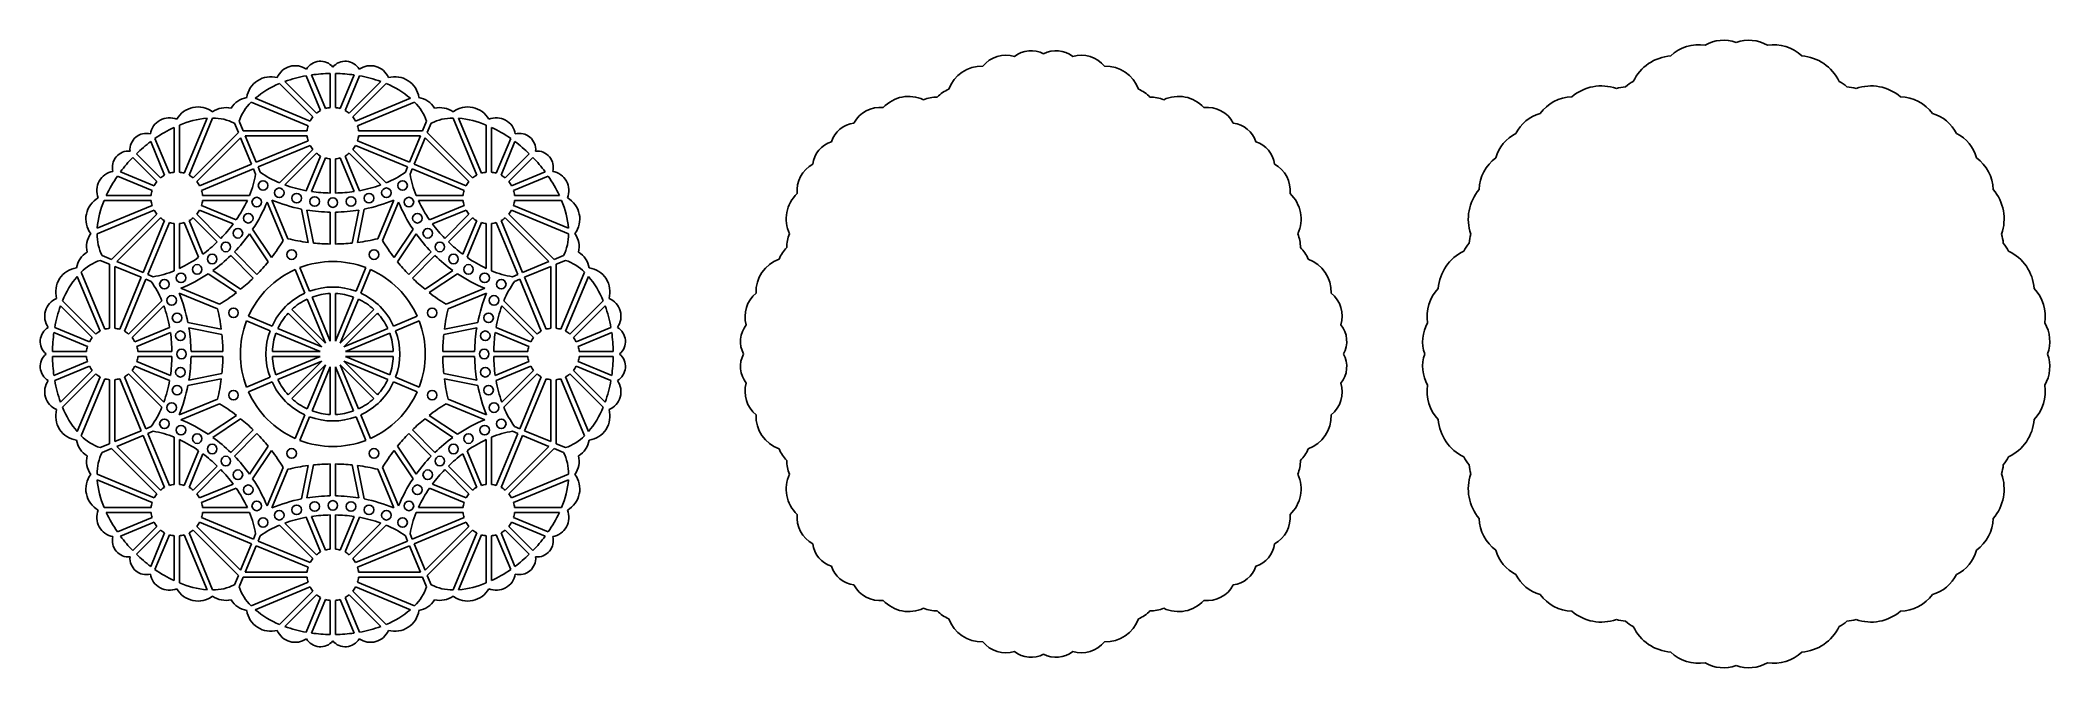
# Model space of a CAD drawing. Extents: x 395 to 953, y 12 to 187.
import ezdxf

# ---------------------------------------------------------------- set-up
doc = ezdxf.new("R2010")
doc.units = 0
doc.layers.get('0').update_dxf_attribs({"linetype": 'CONTINUOUS'})

msp = doc.modelspace()

# ---------------------------------------------------------------- linework, layer by layer
for p, q in [((470.32247, 165.256566), (461.083299, 174.495737)), ((471.323349, 166.257395), (462.522414, 175.05833)), ((472.482574, 167.031918), (468.496349, 176.655516)), ((473.79027, 167.573535), (469.93209, 176.888004)), ((475.157619, 167.84547), (475.157619, 177.302101)), ((476.57255, 167.84547), (476.57255, 177.302101)), ((477.939899, 167.573535), (481.798078, 176.888004)), ((479.247595, 167.031918), (483.23382, 176.655516)), ((480.40682, 166.257395), (489.207755, 175.05833)), ((481.407698, 165.256566), (490.64687, 174.495737)), ((469.006203, 162.789683), (453.193107, 169.339682)), ((469.547879, 164.097355), (454.321265, 170.404424)), ((482.18229, 164.097355), (497.408903, 170.404424)), ((482.723965, 162.789683), (498.537062, 169.339682)), ((431.843271, 149.904212), (431.843271, 162.350613)), ((433.258693, 149.904246), (433.258693, 162.970407)), ((434.626097, 149.632279), (440.933167, 164.858893)), ((435.933783, 149.090638), (442.483782, 164.903734)), ((448.57889, 163.484778), (449.657571, 160.880613)), ((449.886569, 164.026437), (450.965249, 161.422271)), ((501.8436, 164.026437), (500.764919, 161.422271)), ((503.151279, 163.484778), (502.072598, 160.880613)), ((515.796385, 149.090638), (509.246387, 164.903734)), ((517.104071, 149.632279), (510.797002, 164.858893)), ((518.471476, 149.904246), (518.471476, 162.970407)), ((519.886897, 149.904212), (519.886897, 162.350613)), ((429.168244, 149.090486), (425.310064, 158.404955)), ((430.475905, 149.632186), (426.48968, 159.255784)), ((437.093026, 148.316068), (449.657571, 160.880613)), ((438.09388, 147.315214), (450.243857, 159.465191)), ((450.243857, 159.465191), (453.283487, 152.126876)), ((468.734199, 161.422271), (450.965249, 161.422271)), ((468.734199, 160.00685), (451.551536, 160.00685)), ((451.551536, 160.00685), (454.591166, 152.668534)), ((469.006203, 158.639438), (454.591166, 152.668534)), ((469.547879, 157.331766), (455.132824, 151.360855)), ((482.18229, 157.331766), (496.597345, 151.360855)), ((482.723965, 158.639438), (497.139003, 152.668534)), ((482.99597, 161.422271), (500.764919, 161.422271)), ((482.99597, 160.00685), (500.178633, 160.00685)), ((500.178633, 160.00685), (497.139003, 152.668534)), ((501.486312, 159.465191), (498.446682, 152.126876)), ((513.636289, 147.315214), (501.486312, 159.465191)), ((514.637143, 148.316068), (502.072598, 160.880613)), ((521.254264, 149.632186), (525.240489, 159.255784)), ((522.561925, 149.090486), (526.420105, 158.404955)), ((427.008587, 147.315404), (420.321739, 154.002252)), ((428.009094, 148.315912), (421.322246, 155.00276)), ((438.86845, 146.155972), (453.283487, 152.126876)), ((439.410091, 144.848286), (453.825146, 150.819197)), ((453.825146, 150.819197), (454.423538, 149.374548)), ((455.132824, 151.360855), (455.731217, 149.916207)), ((470.32247, 156.172555), (461.083299, 146.933384)), ((471.323349, 155.171726), (462.522414, 146.370791)), ((472.482574, 154.397203), (468.496349, 144.773604)), ((473.79027, 153.855586), (469.93209, 144.541117)), ((475.157619, 153.583651), (475.157619, 144.12702)), ((476.57255, 153.583651), (476.57255, 144.12702)), ((477.939899, 153.855586), (481.798078, 144.541117)), ((479.247595, 154.397203), (483.23382, 144.773604)), ((480.40682, 155.171726), (489.207755, 146.370791)), ((481.407698, 156.172555), (490.64687, 146.933384)), ((496.597345, 151.360855), (495.998952, 149.916207)), ((497.905023, 150.819197), (497.30663, 149.374548)), ((512.320078, 144.848286), (497.905023, 150.819197)), ((512.861719, 146.155972), (498.446682, 152.126876)), ((523.721074, 148.315912), (530.407922, 155.00276)), ((524.721582, 147.315404), (531.40843, 154.002252)), ((425.692313, 144.848594), (416.068714, 148.834819)), ((426.234013, 146.156255), (416.919544, 150.014435)), ((525.496156, 146.156255), (534.810625, 150.014435)), ((526.037856, 144.848594), (535.661454, 148.834819)), ((425.69222, 140.698401), (410.465606, 134.391332)), ((425.420253, 142.065806), (412.354091, 142.065806)), ((425.420287, 143.481227), (412.973886, 143.481227)), ((439.409998, 140.698093), (449.033596, 136.711868)), ((439.682024, 142.06546), (452.128425, 142.06546)), ((439.682058, 143.480881), (452.748219, 143.480881)), ((457.638606, 141.612692), (462.071336, 130.911134)), ((458.946284, 142.15435), (463.379015, 131.452792)), ((467.142872, 139.681334), (468.985409, 130.418274)), ((484.587298, 139.681333), (482.744761, 130.418274)), ((492.783886, 142.15435), (488.351155, 131.452791)), ((494.091565, 141.612691), (489.658834, 130.911133)), ((512.048111, 143.480881), (498.98195, 143.480881)), ((512.048145, 142.06546), (499.601744, 142.06546)), ((512.320171, 140.698093), (502.696573, 136.711868)), ((526.037949, 140.698401), (541.264563, 134.391332)), ((526.309882, 143.481227), (538.756283, 143.481227)), ((526.309916, 142.065806), (539.376077, 142.065806)), ((426.233861, 139.390715), (410.420765, 132.840717)), ((427.008431, 138.231473), (414.443886, 125.666928)), ((428.009285, 137.230619), (415.859307, 125.080642)), ((429.168527, 136.456049), (423.197623, 122.041012)), ((430.476213, 135.914408), (424.505302, 121.499353)), ((431.843618, 135.642441), (431.843618, 122.57628)), ((433.259039, 135.642475), (433.259039, 123.196074)), ((434.626405, 135.914501), (438.61263, 126.290903)), ((435.934067, 136.456201), (439.792247, 127.141732)), ((437.093216, 137.230775), (443.780064, 130.543927)), ((438.093724, 138.231283), (444.780572, 131.544435)), ((438.868298, 139.390432), (448.182767, 135.532252)), ((453.591429, 134.068142), (458.838531, 126.2153)), ((468.640162, 139.409164), (470.462556, 130.247367)), ((475.157375, 138.825563), (475.157374, 129.97825)), ((476.572796, 138.825563), (476.572796, 129.97825)), ((483.090009, 139.409163), (481.267614, 130.247367)), ((498.138741, 134.068142), (492.891639, 126.215299)), ((512.861871, 139.390432), (503.547402, 135.532252)), ((513.636445, 138.231283), (506.949597, 131.544435)), ((514.636953, 137.230775), (507.950105, 130.543927)), ((515.796102, 136.456201), (511.937922, 127.141732)), ((517.103763, 135.914501), (513.117538, 126.290903)), ((518.47113, 135.642475), (518.47113, 123.196074)), ((519.886551, 135.642441), (519.886551, 122.57628)), ((521.253956, 135.914408), (527.224867, 121.499353)), ((522.561642, 136.456049), (528.532546, 122.041012)), ((523.720884, 137.230619), (535.870861, 125.080642)), ((524.721738, 138.231473), (537.286283, 125.666928)), ((525.496308, 139.390715), (541.309404, 132.840717)), ((452.725139, 132.816946), (457.91488, 125.04995)), ((499.005031, 132.816945), (493.81529, 125.049949)), ((411.298062, 125.43793), (413.902228, 124.359249)), ((411.83972, 126.745609), (414.443886, 125.666928)), ((413.902228, 106.5903), (413.902228, 124.359249)), ((415.317649, 106.5903), (415.317649, 123.772963)), ((415.317649, 123.772963), (422.655965, 120.733333)), ((415.859307, 125.080642), (423.197623, 122.041012)), ((447.528587, 126.795059), (453.784582, 120.539064)), ((448.529441, 127.795913), (454.785436, 121.539918)), ((465.397161, 122.88188), (468.106877, 116.340048)), ((466.70484, 123.423539), (469.414556, 116.881707)), ((485.02533, 123.423538), (482.315614, 116.881706)), ((486.333008, 122.88188), (483.623293, 116.340048)), ((503.200729, 127.795912), (496.944734, 121.539917)), ((504.201583, 126.795058), (497.945588, 120.539063)), ((535.870861, 125.080642), (528.532546, 122.041012)), ((536.41252, 123.772963), (529.074204, 120.733333)), ((536.41252, 106.5903), (536.41252, 123.772963)), ((539.890448, 126.745609), (537.286283, 125.666928)), ((540.432107, 125.43793), (537.827941, 124.359249)), ((537.827941, 106.5903), (537.827941, 124.359249)), ((411.227144, 105.77662), (404.920074, 121.003233)), ((412.534816, 106.318295), (405.984817, 122.131392)), ((416.685061, 106.318295), (422.655965, 120.733333)), ((417.992733, 105.77662), (423.963644, 120.191675)), ((423.963644, 120.191675), (425.408292, 119.593282)), ((424.505302, 121.499353), (425.949951, 120.90096)), ((433.711807, 117.685895), (444.413366, 113.253164)), ((441.256357, 121.733071), (449.1092, 116.485969)), ((442.507554, 122.599361), (450.27455, 117.40962)), ((509.222616, 122.59936), (501.45562, 117.409619)), ((510.473812, 121.73307), (502.62097, 116.485968)), ((518.018362, 117.685893), (507.316804, 113.253163)), ((527.224867, 121.499353), (525.780218, 120.90096)), ((527.766525, 120.191675), (526.321877, 119.593282)), ((533.737436, 105.77662), (527.766525, 120.191675)), ((535.045108, 106.318295), (529.074204, 120.733333)), ((539.195353, 106.318295), (545.745352, 122.131392)), ((540.503025, 105.77662), (546.810094, 121.003233)), ((409.067104, 104.00115), (400.266169, 112.802085)), ((410.067933, 105.002028), (400.828762, 114.2412)), ((419.151944, 105.002028), (428.391115, 114.2412)), ((420.152773, 104.00115), (428.953708, 112.802085)), ((433.170149, 116.378216), (443.871707, 111.945485)), ((464.490422, 111.834931), (473.849695, 102.475658)), ((468.784493, 114.704137), (473.849695, 102.475658)), ((470.092172, 115.245796), (475.157374, 103.017316)), ((475.157374, 116.253327), (475.157374, 103.017316)), ((476.572795, 116.253327), (476.572795, 103.017316)), ((481.637997, 115.245796), (476.572795, 103.017316)), ((482.945676, 114.704137), (477.880474, 102.475658)), ((487.239747, 111.834931), (477.880474, 102.475658)), ((518.56002, 116.378214), (507.858462, 111.945484)), ((531.577396, 104.00115), (522.776461, 112.802085)), ((532.578225, 105.002028), (523.339054, 114.2412)), ((541.662236, 105.002028), (550.901407, 114.2412)), ((542.663065, 104.00115), (551.464, 112.802085)), ((408.292581, 102.841925), (398.668982, 106.82815)), ((420.927296, 102.841925), (430.550894, 106.82815)), ((435.643165, 108.181628), (444.906225, 106.339091)), ((435.915335, 106.684339), (445.077132, 104.861944)), ((451.90096, 108.61966), (458.442792, 105.909944)), ((452.442619, 109.927338), (458.984451, 107.217623)), ((460.620362, 106.540006), (472.848841, 101.474804)), ((463.489568, 110.834077), (472.848841, 101.474804)), ((488.240601, 110.834077), (478.881328, 101.474804)), ((491.109807, 106.540006), (478.881328, 101.474804)), ((499.287551, 109.927337), (492.745718, 107.217622)), ((499.829209, 108.619659), (493.287377, 105.909943)), ((515.814834, 106.684337), (506.653037, 104.861943)), ((516.087004, 108.181626), (506.823944, 106.339089)), ((530.802873, 102.841925), (521.179274, 106.82815)), ((543.437588, 102.841925), (553.061186, 106.82815)), ((407.750964, 101.534229), (398.436495, 105.392408)), ((421.468913, 101.534229), (430.783382, 105.392408)), ((460.078703, 105.232327), (472.307183, 100.167125)), ((491.651466, 105.232327), (479.422986, 100.167125)), ((530.261256, 101.534229), (520.946787, 105.392408)), ((543.979205, 101.534229), (553.293674, 105.392408)), ((407.479029, 100.16688), (398.022398, 100.16688)), ((407.479029, 98.751949), (398.022398, 98.751949)), ((407.750964, 97.3846), (398.436495, 93.52642)), ((408.292581, 96.076904), (398.668982, 92.090679)), ((409.067104, 94.917679), (400.266169, 86.116744)), ((420.152773, 94.917679), (428.953708, 86.116744)), ((420.927296, 96.076904), (430.550894, 92.090679)), ((421.468913, 97.3846), (430.783382, 93.52642)), ((421.740848, 100.16688), (431.197479, 100.16688)), ((421.740848, 98.751949), (431.197479, 98.751949)), ((436.498935, 100.167126), (445.346249, 100.167126)), ((436.498935, 98.751705), (445.346248, 98.751704)), ((459.071172, 100.167125), (472.307183, 100.167125)), ((459.071172, 98.751704), (472.307183, 98.751704)), ((460.078703, 93.686502), (472.307183, 98.751704)), ((460.620362, 92.378823), (472.848841, 97.444025)), ((463.489568, 88.084752), (472.848841, 97.444025)), ((464.490422, 87.083898), (473.849695, 96.443171)), ((468.784493, 84.214692), (473.849695, 96.443171)), ((470.092172, 83.673033), (475.157374, 95.901513)), ((475.157374, 82.665502), (475.157374, 95.901513)), ((476.572795, 82.665502), (476.572795, 95.901513)), ((481.637997, 83.673033), (476.572795, 95.901513)), ((482.945676, 84.214692), (477.880474, 96.443171)), ((487.239747, 87.083898), (477.880474, 96.443171)), ((488.240601, 88.084752), (478.881328, 97.444025)), ((491.109807, 92.378823), (478.881328, 97.444025)), ((492.658997, 100.167125), (479.422986, 100.167125)), ((491.651466, 93.686502), (479.422986, 98.751704)), ((492.658997, 98.751704), (479.422986, 98.751704)), ((515.231233, 100.167124), (506.38392, 100.167124)), ((515.231233, 98.751703), (506.38392, 98.751703)), ((529.989321, 100.16688), (520.53269, 100.16688)), ((529.989321, 98.751949), (520.53269, 98.751949)), ((530.261256, 97.3846), (520.946787, 93.52642)), ((530.802873, 96.076904), (521.179274, 92.090679)), ((531.577396, 94.917679), (522.776461, 86.116744)), ((542.663065, 94.917679), (551.464, 86.116744)), ((543.437588, 96.076904), (553.061186, 92.090679)), ((543.979205, 97.3846), (553.293674, 93.52642)), ((544.25114, 100.16688), (553.707771, 100.16688)), ((544.25114, 98.751949), (553.707771, 98.751949)), ((410.067933, 93.9168), (400.828762, 84.677629)), ((411.227144, 93.142209), (404.920074, 77.915595)), ((412.534816, 92.600533), (405.984817, 76.787437)), ((413.902228, 92.328529), (413.902228, 74.559579)), ((415.317649, 92.328529), (415.317649, 75.145866)), ((416.685061, 92.600533), (422.655965, 78.185496)), ((417.992733, 93.142209), (423.963644, 78.727154)), ((419.151944, 93.9168), (428.391115, 84.677629)), ((435.643165, 90.737202), (444.906225, 92.579739)), ((435.915335, 92.234492), (445.077132, 94.056886)), ((451.90096, 90.29917), (458.442792, 93.008886)), ((452.442618, 88.991491), (458.98445, 91.701207)), ((499.28755, 88.99149), (492.745718, 91.701206)), ((499.829208, 90.299169), (493.287376, 93.008885)), ((515.814833, 92.23449), (506.653037, 94.056885)), ((516.087003, 90.737201), (506.823944, 92.579738)), ((532.578225, 93.9168), (523.339054, 84.677629)), ((533.737436, 93.142209), (527.766525, 78.727154)), ((535.045108, 92.600533), (529.074204, 78.185496)), ((536.41252, 92.328529), (536.41252, 75.145866)), ((537.827941, 92.328529), (537.827941, 74.559579)), ((539.195353, 92.600533), (545.745352, 76.787437)), ((540.503025, 93.142209), (546.810094, 77.915595)), ((541.662236, 93.9168), (550.901407, 84.677629)), ((433.170148, 82.540614), (443.871707, 86.973345)), ((433.711807, 81.232936), (444.413365, 85.665666)), ((518.018361, 81.232934), (507.316803, 85.665665)), ((518.56002, 82.540613), (507.858461, 86.973344)), ((415.317649, 75.145866), (422.655965, 78.185496)), ((423.963644, 78.727154), (425.408292, 79.325547)), ((441.256356, 77.185759), (449.109199, 82.432861)), ((442.507553, 76.319469), (450.274549, 81.50921)), ((447.528586, 72.123771), (453.784581, 78.379766)), ((465.39716, 76.036949), (468.106876, 82.578781)), ((466.704839, 75.49529), (469.414555, 82.037122)), ((485.025329, 75.49529), (482.315613, 82.037122)), ((486.333007, 76.036948), (483.623292, 82.57878)), ((504.201582, 72.12377), (497.945587, 78.379765)), ((509.222615, 76.319468), (501.455619, 81.509209)), ((510.473812, 77.185758), (502.620969, 82.432859)), ((527.766525, 78.727154), (526.321877, 79.325547)), ((536.41252, 75.145866), (529.074204, 78.185496)), ((411.298062, 73.480899), (413.902228, 74.559579)), ((411.83972, 72.17322), (414.443886, 73.251901)), ((427.008431, 60.687356), (414.443886, 73.251901)), ((415.859307, 73.838187), (423.197623, 76.877817)), ((428.009285, 61.68821), (415.859307, 73.838187)), ((429.168527, 62.46278), (423.197623, 76.877817)), ((424.505302, 77.419475), (425.949951, 78.017868)), ((430.476213, 63.004421), (424.505302, 77.419475)), ((431.843618, 63.276388), (431.843618, 76.342549)), ((433.259039, 63.276354), (433.259039, 75.722755)), ((434.626405, 63.004328), (438.61263, 72.627926)), ((448.52944, 71.122917), (454.785435, 77.378912)), ((452.725138, 66.101884), (457.914879, 73.86888)), ((453.591428, 64.850687), (458.838529, 72.70353)), ((498.13874, 64.850686), (492.891638, 72.703529)), ((499.00503, 66.101883), (493.815289, 73.868879)), ((503.200728, 71.122916), (496.944733, 77.378911)), ((517.103763, 63.004328), (513.117538, 72.627926)), ((518.47113, 63.276354), (518.47113, 75.722755)), ((519.886551, 63.276388), (519.886551, 76.342549)), ((521.253956, 63.004421), (527.224867, 77.419475)), ((522.561642, 62.46278), (528.532546, 76.877817)), ((523.720884, 61.68821), (535.870861, 73.838187)), ((524.721738, 60.687356), (537.286283, 73.251901)), ((527.224867, 77.419475), (525.780218, 78.017868)), ((535.870861, 73.838187), (528.532546, 76.877817)), ((539.890448, 72.17322), (537.286283, 73.251901)), ((540.432107, 73.480899), (537.827941, 74.559579)), ((435.934067, 62.462628), (439.792247, 71.777097)), ((437.093216, 61.688054), (443.780064, 68.374901)), ((438.093724, 60.687546), (444.780572, 67.374394)), ((457.638604, 57.306137), (462.071335, 68.007696)), ((458.946283, 56.764479), (463.379014, 67.466037)), ((467.142871, 59.237495), (468.985408, 68.500555)), ((468.64016, 59.509665), (470.462555, 68.671462)), ((475.157373, 60.093265), (475.157373, 68.940578)), ((476.572794, 60.093265), (476.572794, 68.940578)), ((483.090007, 59.509665), (481.267613, 68.671462)), ((484.587296, 59.237495), (482.744759, 68.500555)), ((492.783884, 56.764478), (488.351154, 67.466037)), ((494.091563, 57.306137), (489.658833, 68.007695)), ((513.636445, 60.687546), (506.949597, 67.374394)), ((514.636953, 61.688054), (507.950105, 68.374901)), ((515.796102, 62.462628), (511.937922, 71.777097)), ((426.233861, 59.528113), (410.420765, 66.078112)), ((425.69222, 58.220427), (410.465606, 64.527497)), ((438.868298, 59.528397), (448.182767, 63.386576)), ((439.409998, 58.220735), (449.033596, 62.20696)), ((512.320171, 58.220735), (502.696573, 62.20696)), ((512.861871, 59.528397), (503.547402, 63.386576)), ((525.496308, 59.528113), (541.309404, 66.078112)), ((526.037949, 58.220427), (541.264563, 64.527497)), ((425.420253, 56.853023), (412.354091, 56.853023)), ((439.682024, 56.853369), (452.128425, 56.853369)), ((512.048145, 56.853369), (499.601744, 56.853369)), ((526.309916, 56.853023), (539.376077, 56.853023)), ((425.420287, 55.437601), (412.973886, 55.437601)), ((425.692313, 54.070235), (416.068714, 50.08401)), ((426.234013, 52.762574), (416.919544, 48.904394)), ((427.008587, 51.603424), (420.321739, 44.916576)), ((428.009094, 50.602917), (421.322246, 43.916069)), ((437.093026, 50.602761), (449.657571, 38.038216)), ((438.09388, 51.603615), (450.243857, 39.453637)), ((438.86845, 52.762857), (453.283487, 46.791953)), ((439.410091, 54.070543), (453.825146, 48.099632)), ((439.682058, 55.437948), (452.748219, 55.437948)), ((470.32247, 42.746274), (461.083299, 51.985445)), ((471.323349, 43.747103), (462.522414, 52.548038)), ((472.482574, 44.521626), (468.496349, 54.145224)), ((473.79027, 45.063243), (469.93209, 54.377712)), ((475.157619, 45.335178), (475.157619, 54.791809)), ((476.57255, 45.335178), (476.57255, 54.791809)), ((477.939899, 45.063243), (481.798078, 54.377712)), ((479.247595, 44.521626), (483.23382, 54.145224)), ((480.40682, 43.747103), (489.207755, 52.548038)), ((481.407698, 42.746274), (490.64687, 51.985445)), ((512.320078, 54.070543), (497.905023, 48.099632)), ((512.861719, 52.762857), (498.446682, 46.791953)), ((512.048111, 55.437948), (498.98195, 55.437948)), ((513.636289, 51.603615), (501.486312, 39.453637)), ((514.637143, 50.602761), (502.072598, 38.038216)), ((523.721074, 50.602917), (530.407922, 43.916069)), ((524.721582, 51.603424), (531.40843, 44.916576)), ((525.496156, 52.762574), (534.810625, 48.904394)), ((526.037856, 54.070235), (535.661454, 50.08401)), ((526.309882, 55.437601), (538.756283, 55.437601)), ((429.168244, 49.828343), (425.310064, 40.513874)), ((430.475905, 49.286643), (426.48968, 39.663044)), ((431.843271, 49.014617), (431.843271, 36.568216)), ((433.258693, 49.014583), (433.258693, 35.948421)), ((434.626097, 49.28655), (440.933167, 34.059936)), ((435.933783, 49.828191), (442.483782, 34.015095)), ((450.243857, 39.453637), (453.283487, 46.791953)), ((451.551536, 38.911979), (454.591166, 46.250295)), ((453.825146, 48.099632), (454.423538, 49.544281)), ((469.006203, 40.279391), (454.591166, 46.250295)), ((455.132824, 47.557974), (455.731217, 49.002622)), ((469.547879, 41.587063), (455.132824, 47.557974)), ((482.18229, 41.587063), (496.597345, 47.557974)), ((482.723965, 40.279391), (497.139003, 46.250295)), ((496.597345, 47.557974), (495.998952, 49.002622)), ((500.178633, 38.911979), (497.139003, 46.250295)), ((497.905023, 48.099632), (497.30663, 49.544281)), ((501.486312, 39.453637), (498.446682, 46.791953)), ((515.796385, 49.828191), (509.246387, 34.015095)), ((517.104071, 49.28655), (510.797002, 34.059936)), ((518.471476, 49.014583), (518.471476, 35.948421)), ((519.886897, 49.014617), (519.886897, 36.568216)), ((521.254264, 49.286643), (525.240489, 39.663044)), ((522.561925, 49.828343), (526.420105, 40.513874)), ((448.57889, 35.43405), (449.657571, 38.038216)), ((449.886569, 34.892392), (450.965249, 37.496558)), ((468.734199, 37.496558), (450.965249, 37.496558)), ((468.734199, 38.911979), (451.551536, 38.911979)), ((469.006203, 36.129146), (453.193107, 29.579147)), ((469.547879, 34.821474), (454.321265, 28.514404)), ((470.32247, 33.662263), (461.083299, 24.423092)), ((481.407698, 33.662263), (490.64687, 24.423092)), ((482.18229, 34.821474), (497.408903, 28.514404)), ((482.723965, 36.129146), (498.537062, 29.579147)), ((482.99597, 38.911979), (500.178633, 38.911979)), ((482.99597, 37.496558), (500.764919, 37.496558)), ((501.8436, 34.892392), (500.764919, 37.496558)), ((503.151279, 35.43405), (502.072598, 38.038216)), ((471.323349, 32.661434), (462.522414, 23.860499)), ((472.482574, 31.886911), (468.496349, 22.263312)), ((473.79027, 31.345294), (469.93209, 22.030825)), ((475.157619, 31.073359), (475.157619, 21.616728)), ((476.57255, 31.073359), (476.57255, 21.616728)), ((477.939899, 31.345294), (481.798078, 22.030825)), ((479.247595, 31.886911), (483.23382, 22.263312)), ((480.40682, 32.661434), (489.207755, 23.860499))]:
    msp.add_line(p, q)
for centre in [(456.499005, 146.213266), (460.994183, 144.199067), (490.735877, 144.199024), (495.231164, 146.213266), (454.744641, 141.610334), (465.828994, 142.692471), (470.810154, 141.779633), (475.865026, 141.473862), (480.919899, 141.779618), (485.901062, 142.692443), (496.985481, 141.610441), (449.514475, 132.958611), (452.391225, 137.126289), (499.338885, 137.12639), (502.215622, 132.958703), (446.156342, 129.168074), (464.442577, 127.035788), (487.287593, 127.035788), (505.573744, 129.168156), (438.198109, 122.933215), (442.365796, 125.809952), (509.364281, 125.810024), (513.531959, 122.933274), (429.111233, 118.825494), (433.714058, 120.579811), (518.016004, 120.579858), (522.618936, 118.825494), (431.125474, 114.330207), (448.288711, 110.881923), (503.441458, 110.881922), (520.604737, 114.330316), (432.632056, 109.495392), (519.098141, 109.495505), (433.544881, 104.514229), (433.850637, 99.459356), (517.879532, 99.459473), (518.185303, 104.514345), (433.544866, 94.404484), (518.185288, 94.4046), (432.632027, 89.423324), (448.28871, 88.036907), (503.441458, 88.036906), (519.098113, 89.423437), (431.125432, 84.588513), (520.604694, 84.588622), (429.111233, 80.093335), (433.714164, 78.338971), (518.016111, 78.339018), (522.618936, 80.093335), (438.198209, 75.985554), (442.365888, 73.108805), (464.442576, 71.883041), (487.287592, 71.88304), (509.364373, 73.108877), (513.53206, 75.985614), (446.156425, 69.750672), (449.514547, 65.960126), (502.215694, 65.960218), (505.573826, 69.750755), (452.391284, 61.792439), (499.338944, 61.792539), (454.744688, 57.308388), (460.994292, 54.719804), (465.829107, 56.226386), (470.81027, 57.139211), (475.865143, 57.444967), (480.920015, 57.139196), (485.901175, 56.226357), (490.735986, 54.719762), (496.985528, 57.308494), (456.499005, 52.705563), (495.231164, 52.705563)]:
    msp.add_circle(centre, 1.326957)
for centre, radius, start, end in [((855.009349, 174.060522), 11.205769, 80.71169, 133.592766), ((862.012253, 176.213748), 10.309727, 70.400352, 120.253177), ((868.928962, 176.213748), 10.309727, 59.746823, 109.599648), ((875.931867, 174.060522), 11.205769, 46.407234, 99.28831), ((465.403825, 174.060522), 5.385769, 54.690724, 157.251244), ((472.40673, 176.213748), 4.489727, 39.620809, 150.045157), ((479.323439, 176.213748), 4.489727, 29.954843, 140.379191), ((486.326343, 174.060522), 5.385769, 22.748756, 125.309276), ((655.954926, 169.666883), 9.63529, 87.948464, 160.247232), ((662.734881, 174.060522), 8.295769, 73.223835, 140.868527), ((669.737786, 176.213748), 7.399727, 62.136778, 128.520081), ((676.654495, 176.213748), 7.399727, 51.479919, 117.863222), ((683.657399, 174.060522), 8.295769, 39.131473, 106.776165), ((690.437354, 169.666883), 9.63529, 19.752768, 92.051536), ((848.229394, 169.666883), 12.54529, 94.327974, 154.465268), ((882.711822, 169.666883), 12.54529, 25.534732, 85.672026), ((458.623871, 169.666883), 6.72529, 74.359445, 171.899521), ((470.556662, 151.204635), 25.143986, 112.133417, 130.217957), ((474.910992, 140.692208), 36.530908, 100.113283, 109.82363), ((475.838309, 135.534673), 41.772974, 90.933676, 98.128202), ((475.891859, 135.534673), 41.772974, 81.871798, 89.066324), ((476.819177, 140.692208), 36.530908, 70.17637, 79.886717), ((481.173506, 151.204635), 25.143986, 49.782043, 67.866583), ((493.106298, 169.666883), 6.72529, 8.100479, 105.640555), ((828.01781, 161.294971), 12.54529, 70.534732, 130.672026), ((835.78384, 161.263845), 12.389533, 94.758065, 106.82187), ((842.75999, 164.153461), 12.389533, 118.17813, 130.241935), ((888.181225, 164.153461), 12.389533, 49.758065, 61.82187), ((895.157375, 161.263845), 12.389533, 73.17813, 85.241935), ((902.923406, 161.294971), 12.54529, 49.327974, 109.465268), ((438.412286, 161.294971), 6.72529, 53.100479, 150.640555), ((446.178317, 161.263845), 6.569533, 77.421856, 124.574651), ((453.154467, 164.153461), 6.569533, 100.425349, 147.578144), ((461.996879, 160.175433), 12.707865, 133.850679, 162.35966), ((475.865084, 160.71456), 7.165918, 95.665838, 106.830373), ((475.865084, 160.71456), 7.165918, 73.169627, 84.334162), ((489.73329, 160.175433), 12.707865, 17.64034, 46.149321), ((498.575702, 164.153461), 6.569533, 32.421856, 79.574651), ((505.551852, 161.263845), 6.569533, 55.425349, 102.578144), ((513.317883, 161.294971), 6.72529, 29.359445, 126.899521), ((627.842419, 159.60759), 8.295769, 84.131473, 151.776165), ((635.743342, 161.294971), 9.63529, 64.752768, 137.051536), ((643.509373, 161.263845), 9.479533, 89.029587, 112.687742), ((650.485523, 164.153461), 9.479533, 112.312258, 135.970413), ((695.906758, 164.153461), 9.479533, 44.029587, 67.687742), ((702.882908, 161.263845), 9.479533, 67.312258, 90.970413), ((710.648938, 161.294971), 9.63529, 42.948464, 115.247232), ((718.549862, 159.60759), 8.295769, 28.223835, 95.868527), ((820.116886, 159.60759), 11.205769, 91.407234, 144.28831), ((910.824329, 159.60759), 11.205769, 35.71169, 88.592766), ((430.511363, 159.60759), 5.385769, 67.748756, 170.309276), ((447.383742, 129.290047), 36.530908, 115.17637, 124.886717), ((443.029309, 139.802432), 25.143986, 94.782043, 112.866583), ((442.738678, 152.198425), 12.707865, 62.64034, 91.149321), ((475.865084, 160.71456), 7.165918, 163.167053, 174.332193), ((475.865084, 160.71456), 7.165918, 140.666415, 151.831439), ((475.865084, 160.71456), 7.165918, 118.165988, 129.3308), ((475.865084, 160.71456), 7.165918, 50.6692, 61.834012), ((475.865084, 160.71456), 7.165918, 28.168561, 39.333585), ((475.865084, 160.71456), 7.165918, 5.667807, 16.832947), ((508.991491, 152.198425), 12.707865, 88.850679, 117.35966), ((508.70086, 139.802432), 25.143986, 67.133417, 85.217957), ((521.218806, 159.60759), 5.385769, 9.690724, 112.251244), ((504.346427, 129.290047), 36.530908, 55.113283, 64.82363), ((621.368056, 156.17835), 7.399727, 96.479919, 162.863222), ((725.024224, 156.17835), 7.399727, 17.136778, 83.520081), ((813.642524, 156.17835), 10.309727, 104.746823, 154.599648), ((917.298691, 156.17835), 10.309727, 25.400352, 75.253177), ((424.037001, 156.17835), 4.489727, 74.954843, 185.379191), ((450.374957, 124.987407), 41.772974, 126.871798, 134.066324), ((475.865084, 160.71456), 7.165918, 185.667807, 196.832947), ((475.865084, 160.71456), 7.165918, 208.168561, 219.333585), ((475.865084, 160.71456), 7.165918, 320.666415, 331.831439), ((475.865084, 160.71456), 7.165918, 343.167053, 354.332193), ((501.355212, 124.987407), 41.772974, 45.933676, 53.128202), ((527.693168, 156.17835), 4.489727, 354.620809, 105.045157), ((616.477205, 151.287498), 7.399727, 107.136778, 173.520081), ((729.915076, 151.287498), 7.399727, 6.479919, 72.863222), ((808.751672, 151.287498), 10.309727, 115.400352, 165.253177), ((922.189543, 151.287498), 10.309727, 14.746823, 64.599648), ((419.146149, 151.287498), 4.489727, 84.620809, 195.045157), ((450.337092, 124.949542), 41.772974, 135.933676, 143.128202), ((475.865084, 160.71456), 7.165918, 230.6692, 241.834012), ((475.865084, 160.71456), 7.165918, 253.169627, 264.334162), ((475.865084, 160.71456), 7.165918, 275.665838, 286.830373), ((475.865084, 160.71456), 7.165918, 298.165988, 309.3308), ((501.393077, 124.949542), 41.772974, 36.871798, 44.066324), ((532.58402, 151.287498), 4.489727, 344.954843, 95.379191), ((613.047964, 144.813136), 8.295769, 118.223835, 185.868527), ((733.344316, 144.813136), 8.295769, 354.131473, 61.776165), ((805.322432, 144.813136), 11.205769, 125.71169, 178.592766), ((925.618784, 144.813136), 11.205769, 1.407234, 54.28831), ((415.716908, 144.813136), 5.385769, 99.690724, 202.251244), ((446.034451, 127.940757), 36.530908, 145.113283, 154.82363), ((432.551155, 142.773343), 7.165918, 140.665838, 151.830373), ((432.551155, 142.773343), 7.165918, 118.169627, 129.334162), ((432.551155, 142.773343), 7.165918, 95.6692, 106.834012), ((432.551155, 142.773343), 7.165918, 73.168561, 84.333585), ((432.551155, 142.773343), 7.165918, 50.667807, 61.832947), ((432.551155, 142.773343), 7.165918, 28.167053, 39.332193), ((429.580244, 153.251497), 25.143986, 337.133417, 351.130183), ((470.556662, 170.224485), 25.143986, 233.869817, 247.866583), ((474.910992, 180.736913), 36.530908, 250.17637, 259.886717), ((476.819177, 180.736913), 36.530908, 280.113283, 289.82363), ((481.173506, 170.224485), 25.143986, 292.133417, 306.130183), ((522.149925, 153.251497), 25.143986, 188.869817, 202.866583), ((519.179014, 142.773343), 7.165918, 140.667807, 151.832947), ((519.179014, 142.773343), 7.165918, 118.167053, 129.332193), ((519.179014, 142.773343), 7.165918, 95.666415, 106.831439), ((519.179014, 142.773343), 7.165918, 73.165988, 84.3308), ((519.179014, 142.773343), 7.165918, 50.665838, 61.830373), ((519.179014, 142.773343), 7.165918, 28.169627, 39.334162), ((505.695717, 127.940757), 36.530908, 25.17637, 34.886717), ((536.01326, 144.813136), 5.385769, 337.748756, 80.309276), ((803.635051, 136.912213), 12.54529, 139.327974, 199.465268), ((927.306164, 136.912213), 12.54529, 340.534732, 40.672026), ((414.029528, 136.912213), 6.72529, 119.359445, 216.899521), ((435.522067, 132.29519), 25.143986, 157.133417, 175.217957), ((432.551155, 142.773343), 7.165918, 185.666415, 196.831439), ((432.551155, 142.773343), 7.165918, 163.165988, 174.3308), ((432.551155, 142.773343), 7.165918, 343.165988, 354.3308), ((432.551155, 142.773343), 7.165918, 5.666415, 16.831439), ((419.067859, 157.60593), 36.530908, 325.113283, 334.82363), ((416.502883, 158.821618), 44.5903, 326.280234, 337.298245), ((475.865086, 183.410247), 44.5903, 247.701753, 258.719764), ((475.838309, 185.894448), 41.772974, 261.871798, 269.066324), ((475.891859, 185.894448), 41.772974, 270.933676, 278.128202), ((475.865086, 183.410247), 44.5903, 281.280234, 292.298245), ((535.227288, 158.821616), 44.5903, 202.701753, 213.719764), ((532.66231, 157.60593), 36.530908, 205.17637, 214.886717), ((519.179014, 142.773343), 7.165918, 163.168561, 174.333585), ((519.179014, 142.773343), 7.165918, 185.6692, 196.834012), ((519.179014, 142.773343), 7.165918, 5.6692, 16.834012), ((519.179014, 142.773343), 7.165918, 343.168561, 354.333585), ((516.208102, 132.29519), 25.143986, 4.782043, 22.866583), ((537.700641, 136.912213), 6.72529, 323.100479, 60.640555), ((611.360584, 136.912213), 9.63529, 132.948464, 205.247232), ((735.031697, 136.912213), 9.63529, 334.752768, 47.051536), ((432.551155, 142.773343), 7.165918, 208.167053, 219.332193), ((432.551155, 142.773343), 7.165918, 230.667807, 241.832947), ((432.551155, 142.773343), 7.165918, 253.168561, 264.333585), ((432.551155, 142.773343), 7.165918, 275.6692, 286.834012), ((432.551155, 142.773343), 7.165918, 298.169627, 309.334162), ((432.551155, 142.773343), 7.165918, 320.665838, 331.830373), ((414.765219, 160.597145), 41.772974, 315.933676, 323.128202), ((475.865086, 183.410247), 44.5903, 260.67531, 269.090596), ((475.865086, 183.410247), 44.5903, 270.909402, 279.324688), ((536.96495, 160.597145), 41.772974, 216.871798, 224.066324), ((519.179014, 142.773343), 7.165918, 208.169627, 219.334162), ((519.179014, 142.773343), 7.165918, 230.665838, 241.830373), ((519.179014, 142.773343), 7.165918, 253.165988, 264.3308), ((519.179014, 142.773343), 7.165918, 275.666415, 286.831439), ((519.179014, 142.773343), 7.165918, 298.167053, 309.332193), ((519.179014, 142.773343), 7.165918, 320.667807, 331.832947), ((414.060654, 129.146182), 6.569533, 145.425349, 192.578144), ((423.126074, 132.585821), 12.707865, 178.850679, 207.35966), ((414.727353, 160.55928), 41.772974, 306.871798, 314.066324), ((416.502883, 158.821618), 44.5903, 315.909402, 324.324688), ((416.502883, 158.821618), 53.436683, 322.397043, 328.512707), ((475.865086, 183.410247), 53.436683, 256.487291, 262.602955), ((475.865086, 183.410247), 53.436683, 264.197395, 269.241156), ((475.865086, 183.410247), 53.436683, 270.758841, 275.802602), ((475.865086, 183.410247), 53.436683, 277.397043, 283.512707), ((535.227288, 158.821616), 53.436683, 211.487291, 217.602955), ((535.227288, 158.821616), 44.5903, 215.67531, 224.090596), ((537.002815, 160.55928), 41.772974, 225.933676, 233.128202), ((528.604095, 132.585821), 12.707865, 332.64034, 1.149321), ((537.669515, 129.146182), 6.569533, 347.421856, 34.574651), ((608.502093, 122.170032), 9.479533, 134.029587, 157.687742), ((611.391709, 129.146182), 9.479533, 157.312258, 180.970413), ((735.000571, 129.146182), 9.479533, 359.029587, 22.687742), ((737.890187, 122.170032), 9.479533, 22.312258, 45.970413), ((800.776561, 122.170032), 12.389533, 139.758065, 151.82187), ((803.666177, 129.146182), 12.389533, 163.17813, 175.241935), ((927.275039, 129.146182), 12.389533, 4.758065, 16.82187), ((930.164654, 122.170032), 12.389533, 28.17813, 40.241935), ((405.657615, 116.700628), 6.72529, 98.100479, 195.640555), ((411.171038, 122.170032), 6.569533, 122.421856, 169.574651), ((415.149065, 113.32762), 12.707865, 107.64034, 136.149321), ((417.718569, 156.25664), 36.530908, 295.17637, 304.886717), ((416.502883, 158.821618), 44.5903, 305.67531, 314.090596), ((475.865084, 99.459414), 25.655201, 114.08073, 155.919268), ((416.502883, 158.821618), 53.436683, 315.758841, 320.802602), ((475.865084, 99.459414), 25.655201, 69.08073, 110.919268), ((475.865084, 99.459414), 25.655201, 24.08073, 65.919268), ((535.227288, 158.821616), 53.436683, 219.197395, 224.241156), ((535.227288, 158.821616), 44.5903, 225.909402, 234.324688), ((534.0116, 156.25664), 36.530908, 235.113283, 244.82363), ((536.581103, 113.32762), 12.707865, 43.850679, 72.35966), ((540.559131, 122.170032), 6.569533, 10.425349, 57.578144), ((546.072553, 116.700628), 6.72529, 344.359445, 81.899521), ((602.988671, 116.700628), 9.63529, 109.752768, 182.051536), ((743.403609, 116.700628), 9.63529, 357.948464, 70.247232), ((795.263139, 116.700628), 12.54529, 115.534732, 175.672026), ((935.678077, 116.700628), 12.54529, 4.327974, 64.465268), ((424.119864, 104.767836), 25.143986, 139.782043, 157.866583), ((405.100013, 104.767836), 25.143986, 22.133417, 36.130183), ((422.073002, 145.744255), 25.143986, 278.869817, 292.866583), ((416.502883, 158.821618), 44.5903, 292.701753, 303.719764), ((416.502883, 158.821618), 53.436683, 309.197395, 314.241156), ((475.865084, 99.459414), 18.578094, 69.683142, 110.316855), ((535.227288, 158.821616), 53.436683, 225.758841, 230.802602), ((535.227288, 158.821616), 44.5903, 236.280234, 247.298245), ((529.657167, 145.744255), 25.143986, 247.133417, 261.130183), ((546.630155, 104.767836), 25.143986, 143.869817, 157.866583), ((527.610305, 104.767836), 25.143986, 22.133417, 40.217957), ((790.869501, 109.920673), 11.205769, 136.407234, 189.28831), ((940.071715, 109.920673), 11.205769, 350.71169, 43.592766), ((401.263977, 109.920673), 5.385769, 112.748756, 215.309276), ((434.632291, 100.413507), 36.530908, 160.17637, 169.886717), ((394.587586, 100.413507), 36.530908, 10.113283, 19.82363), ((391.914252, 99.459416), 44.5903, 11.280234, 22.298245), ((391.914252, 99.459416), 53.436683, 7.397043, 13.512707), ((416.502883, 158.821618), 53.436683, 301.487291, 307.602955), ((475.865084, 99.459414), 18.578094, 114.683142, 155.316855), ((475.865084, 99.459414), 16.808818, 114.913068, 132.586932), ((475.865084, 99.459414), 16.808818, 92.413068, 110.086932), ((475.865084, 99.459414), 16.808818, 69.913068, 87.586932), ((475.865084, 99.459414), 16.808818, 47.413068, 65.086932), ((475.865084, 99.459414), 18.578094, 24.683142, 65.316855), ((535.227288, 158.821616), 53.436683, 232.397043, 238.512707), ((559.815917, 99.459413), 53.436683, 166.487291, 172.602955), ((559.815917, 99.459413), 44.5903, 157.701753, 168.719764), ((557.142583, 100.413507), 36.530908, 160.17637, 169.886717), ((517.097878, 100.413507), 36.530908, 10.113283, 19.82363), ((550.466192, 109.920673), 5.385769, 324.690724, 67.251244), ((598.595033, 109.920673), 8.295769, 129.131473, 196.776165), ((747.797247, 109.920673), 8.295769, 343.223835, 50.868527), ((399.110751, 102.917769), 4.489727, 119.954843, 230.379191), ((414.609938, 99.459414), 7.165918, 95.667807, 106.832947), ((414.609938, 99.459414), 7.165918, 73.167053, 84.332193), ((391.914252, 99.459416), 44.5903, 0.909402, 9.324688), ((475.865084, 99.459414), 25.655201, 159.08073, 200.919268), ((475.865084, 99.459414), 16.808818, 137.413068, 155.086932), ((475.865084, 99.459414), 16.808818, 24.913068, 42.586932), ((475.865084, 99.459414), 25.655201, 339.08073, 20.919268), ((559.815917, 99.459413), 44.5903, 170.67531, 179.090596), ((537.12023, 99.459414), 7.165918, 95.667807, 106.832947), ((537.12023, 99.459414), 7.165918, 73.167053, 84.332193), ((552.619418, 102.917769), 4.489727, 309.620809, 60.045157), ((596.441807, 102.917769), 7.399727, 141.479919, 207.863222), ((749.950474, 102.917769), 7.399727, 332.136778, 38.520081), ((788.716274, 102.917769), 10.309727, 149.746823, 199.599648), ((942.224941, 102.917769), 10.309727, 340.400352, 30.253177), ((439.789826, 99.486189), 41.772974, 171.871798, 179.066324), ((414.609938, 99.459414), 7.165918, 163.169627, 174.334162), ((414.609938, 99.459414), 7.165918, 140.6692, 151.834012), ((414.609938, 99.459414), 7.165918, 118.168561, 129.333585), ((414.609938, 99.459414), 7.165918, 50.666415, 61.831439), ((414.609938, 99.459414), 7.165918, 28.165988, 39.3308), ((414.609938, 99.459414), 7.165918, 5.665838, 16.830373), ((389.430051, 99.486189), 41.772974, 0.933676, 8.128202), ((391.914252, 99.459416), 53.436683, 0.758841, 5.802602), ((475.865084, 99.459414), 18.578094, 159.683142, 200.316855), ((475.865084, 99.459414), 16.808818, 159.913068, 177.586932), ((475.865084, 99.459414), 16.808818, 2.413068, 20.086932), ((475.865084, 99.459414), 18.578094, 339.683142, 20.316855), ((559.815917, 99.459413), 53.436683, 174.197395, 179.241156), ((562.300118, 99.486189), 41.772974, 171.871798, 179.066324), ((537.12023, 99.459414), 7.165918, 163.169627, 174.334162), ((537.12023, 99.459414), 7.165918, 140.6692, 151.834012), ((537.12023, 99.459414), 7.165918, 118.168561, 129.333585), ((537.12023, 99.459414), 7.165918, 50.666415, 61.831439), ((537.12023, 99.459414), 7.165918, 28.165988, 39.3308), ((537.12023, 99.459414), 7.165918, 5.665838, 16.830373), ((511.940343, 99.486189), 41.772974, 0.933676, 8.128202), ((399.110751, 96.00106), 4.489727, 129.620809, 240.045157), ((439.789826, 99.432639), 41.772974, 180.933676, 188.128202), ((414.609938, 99.459414), 7.165918, 185.665838, 196.830373), ((414.609938, 99.459414), 7.165918, 208.165988, 219.3308), ((414.609938, 99.459414), 7.165918, 320.6692, 331.834012), ((414.609938, 99.459414), 7.165918, 343.169627, 354.334162), ((389.430051, 99.432639), 41.772974, 351.871798, 359.066324), ((391.914252, 99.459416), 44.5903, 350.67531, 359.090596), ((391.914252, 99.459416), 53.436683, 354.197395, 359.241156), ((475.865084, 99.459414), 16.808818, 182.413068, 200.086932), ((475.865084, 99.459414), 16.808818, 339.913068, 357.586932), ((559.815917, 99.459413), 53.436683, 180.758841, 185.802602), ((559.815917, 99.459413), 44.5903, 180.909402, 189.324688), ((562.300118, 99.432639), 41.772974, 180.933676, 188.128202), ((537.12023, 99.459414), 7.165918, 185.665838, 196.830373), ((537.12023, 99.459414), 7.165918, 208.165988, 219.3308), ((537.12023, 99.459414), 7.165918, 320.6692, 331.834012), ((537.12023, 99.459414), 7.165918, 343.169627, 354.334162), ((511.940343, 99.432639), 41.772974, 351.871798, 359.066324), ((552.619418, 96.00106), 4.489727, 299.954843, 50.379191), ((596.441807, 96.00106), 7.399727, 152.136778, 218.520081), ((749.950474, 96.00106), 7.399727, 321.479919, 27.863222), ((788.716274, 96.00106), 10.309727, 160.400352, 210.253177), ((942.224941, 96.00106), 10.309727, 329.746823, 19.599648), ((401.263977, 88.998155), 5.385769, 144.690724, 247.251244), ((434.632291, 98.505322), 36.530908, 190.113283, 199.82363), ((414.609938, 99.459414), 7.165918, 230.666415, 241.831439), ((414.609938, 99.459414), 7.165918, 253.167053, 264.332193), ((414.609938, 99.459414), 7.165918, 275.667807, 286.832947), ((414.609938, 99.459414), 7.165918, 298.168561, 309.333585), ((394.587586, 98.505322), 36.530908, 340.17637, 349.886717), ((391.914252, 99.459416), 44.5903, 337.701753, 348.719764), ((391.914252, 99.459416), 53.436683, 346.487291, 352.602955), ((475.865084, 99.459414), 18.578094, 204.683142, 245.316855), ((475.865084, 99.459414), 16.808818, 204.913068, 222.586932), ((475.865084, 99.459414), 18.578094, 294.683142, 335.316855), ((475.865084, 99.459414), 16.808818, 317.413068, 335.086932), ((559.815917, 99.459413), 53.436683, 187.397043, 193.512707), ((559.815917, 99.459413), 44.5903, 191.280234, 202.298245), ((557.142583, 98.505322), 36.530908, 190.113283, 199.82363), ((537.12023, 99.459414), 7.165918, 230.666415, 241.831439), ((537.12023, 99.459414), 7.165918, 253.167053, 264.332193), ((537.12023, 99.459414), 7.165918, 275.667807, 286.832947), ((537.12023, 99.459414), 7.165918, 298.168561, 309.333585), ((517.097878, 98.505322), 36.530908, 340.17637, 349.886717), ((550.466192, 88.998155), 5.385769, 292.748756, 35.309276), ((598.595033, 88.998155), 8.295769, 163.223835, 230.868527), ((747.797247, 88.998155), 8.295769, 309.131473, 16.776165), ((790.869501, 88.998155), 11.205769, 170.71169, 223.592766), ((940.071715, 88.998155), 11.205769, 316.407234, 9.28831), ((405.657615, 82.218201), 6.72529, 164.359445, 261.899521), ((424.119864, 94.150992), 25.143986, 202.133417, 220.217957), ((405.100013, 94.150992), 25.143986, 323.869817, 337.866583), ((416.502881, 40.097213), 53.436683, 52.397043, 58.512707), ((475.865084, 99.459414), 25.655201, 204.08073, 245.919268), ((475.865084, 99.459414), 16.808818, 227.413068, 245.086932), ((475.865084, 99.459414), 16.808818, 294.913068, 312.586932), ((475.865084, 99.459414), 25.655201, 294.08073, 335.919268), ((535.227286, 40.097211), 53.436683, 121.487291, 127.602955), ((546.630155, 94.150992), 25.143986, 202.133417, 216.130183), ((527.610305, 94.150992), 25.143986, 319.782043, 337.866583), ((546.072553, 82.218201), 6.72529, 278.100479, 15.640555), ((416.502881, 40.097213), 44.5903, 56.280234, 67.298245), ((416.502881, 40.097213), 53.436683, 45.758841, 50.802602), ((475.865084, 99.459414), 18.578094, 249.683142, 290.316855), ((475.865084, 99.459414), 16.808818, 249.913068, 267.586932), ((475.865084, 99.459414), 16.808818, 272.413068, 290.086932), ((535.227286, 40.097211), 53.436683, 129.197395, 134.241156), ((535.227286, 40.097211), 44.5903, 112.701753, 123.719764), ((602.988671, 82.218201), 9.63529, 177.948464, 250.247232), ((743.403609, 82.218201), 9.63529, 289.752768, 2.051536), ((795.263139, 82.218201), 12.54529, 184.327974, 244.465268), ((935.678077, 82.218201), 12.54529, 295.534732, 355.672026), ((411.171038, 76.748797), 6.569533, 190.425349, 237.578144), ((415.149065, 85.591209), 12.707865, 223.850679, 252.35966), ((422.073002, 53.174574), 25.143986, 67.133417, 81.130183), ((417.718569, 42.662189), 36.530908, 55.113283, 64.82363), ((416.502881, 40.097213), 44.5903, 45.909402, 54.324688), ((416.502881, 40.097213), 53.436683, 39.197395, 44.241156), ((416.502881, 40.097213), 53.436683, 31.487291, 37.602955), ((475.865084, 99.459414), 25.655201, 249.08073, 290.919268), ((535.227286, 40.097211), 53.436683, 142.397043, 148.512707), ((535.227286, 40.097211), 53.436683, 135.758841, 140.802602), ((535.227286, 40.097211), 44.5903, 125.67531, 134.090596), ((534.0116, 42.662189), 36.530908, 115.17637, 124.886717), ((529.657167, 53.174574), 25.143986, 98.869817, 112.866583), ((536.581103, 85.591209), 12.707865, 287.64034, 316.149321), ((540.559131, 76.748797), 6.569533, 302.421856, 349.574651), ((608.502093, 76.748797), 9.479533, 202.312258, 225.970413), ((737.890187, 76.748797), 9.479533, 314.029587, 337.687742), ((414.060654, 69.772647), 6.569533, 167.421856, 214.574651), ((423.126074, 66.333008), 12.707865, 152.64034, 181.149321), ((414.727353, 38.359549), 41.772974, 45.933676, 53.128202), ((414.765219, 38.321683), 41.772974, 36.871798, 44.066324), ((416.502881, 40.097213), 44.5903, 35.67531, 44.090596), ((475.865083, 15.508582), 53.436683, 97.397043, 103.512707), ((475.865083, 15.508582), 53.436683, 90.758841, 95.802602), ((475.865083, 15.508582), 53.436683, 84.197395, 89.241156), ((475.865083, 15.508582), 53.436683, 76.487291, 82.602955), ((535.227286, 40.097211), 44.5903, 135.909402, 144.324688), ((536.96495, 38.321683), 41.772974, 135.933676, 143.128202), ((537.002815, 38.359549), 41.772974, 126.871798, 134.066324), ((528.604095, 66.333008), 12.707865, 358.850679, 27.35966), ((537.669515, 69.772647), 6.569533, 325.425349, 12.578144), ((611.391709, 69.772647), 9.479533, 179.029587, 202.687742), ((735.000571, 69.772647), 9.479533, 337.312258, 0.970413), ((800.776561, 76.748797), 12.389533, 208.17813, 220.241935), ((803.666177, 69.772647), 12.389533, 184.758065, 196.82187), ((927.275039, 69.772647), 12.389533, 343.17813, 355.241935), ((930.164654, 76.748797), 12.389533, 319.758065, 331.82187), ((414.029528, 62.006616), 6.72529, 143.100479, 240.640555), ((435.522067, 66.623639), 25.143986, 184.782043, 202.866583), ((432.551155, 56.145485), 7.165918, 118.167053, 129.332193), ((432.551155, 56.145485), 7.165918, 95.666415, 106.831439), ((432.551155, 56.145485), 7.165918, 73.165988, 84.3308), ((432.551155, 56.145485), 7.165918, 50.665838, 61.830373), ((419.067859, 41.312899), 36.530908, 25.17637, 34.886717), ((416.502881, 40.097213), 44.5903, 22.701753, 33.719764), ((535.227286, 40.097211), 44.5903, 146.280234, 157.298245), ((532.66231, 41.312899), 36.530908, 145.113283, 154.82363), ((519.179014, 56.145485), 7.165918, 118.169627, 129.334162), ((519.179014, 56.145485), 7.165918, 95.6692, 106.834012), ((519.179014, 56.145485), 7.165918, 73.168561, 84.333585), ((519.179014, 56.145485), 7.165918, 50.667807, 61.832947), ((516.208102, 66.623639), 25.143986, 337.133417, 355.217957), ((537.700641, 62.006616), 6.72529, 299.359445, 36.899521), ((611.360584, 62.006616), 9.63529, 154.752768, 227.051536), ((735.031697, 62.006616), 9.63529, 312.948464, 25.247232), ((803.635051, 62.006616), 12.54529, 160.534732, 220.672026), ((927.306164, 62.006616), 12.54529, 319.327974, 19.465268), ((415.716908, 54.105693), 5.385769, 157.748756, 260.309276), ((432.551155, 56.145485), 7.165918, 163.168561, 174.333585), ((432.551155, 56.145485), 7.165918, 140.667807, 151.832947), ((432.551155, 56.145485), 7.165918, 28.169627, 39.334162), ((432.551155, 56.145485), 7.165918, 5.6692, 16.834012), ((475.865083, 15.508582), 44.5903, 101.280234, 112.298245), ((475.865083, 15.508582), 44.5903, 90.909402, 99.324688), ((475.865083, 15.508582), 44.5903, 80.67531, 89.090596), ((475.865083, 15.508582), 44.5903, 67.701753, 78.719764), ((519.179014, 56.145485), 7.165918, 163.165988, 174.3308), ((519.179014, 56.145485), 7.165918, 140.665838, 151.830373), ((519.179014, 56.145485), 7.165918, 28.167053, 39.332193), ((519.179014, 56.145485), 7.165918, 5.666415, 16.831439), ((536.01326, 54.105693), 5.385769, 279.690724, 22.251244), ((446.034451, 70.978072), 36.530908, 205.17637, 214.886717), ((432.551155, 56.145485), 7.165918, 185.6692, 196.834012), ((432.551155, 56.145485), 7.165918, 208.169627, 219.334162), ((432.551155, 56.145485), 7.165918, 230.665838, 241.830373), ((432.551155, 56.145485), 7.165918, 298.167053, 309.332193), ((432.551155, 56.145485), 7.165918, 320.667807, 331.832947), ((432.551155, 56.145485), 7.165918, 343.168561, 354.333585), ((429.580244, 45.667332), 25.143986, 8.869817, 22.866583), ((470.556662, 28.694343), 25.143986, 112.133417, 126.130183), ((474.910992, 18.181916), 36.530908, 100.113283, 109.82363), ((475.838309, 13.024381), 41.772974, 90.933676, 98.128202), ((475.891859, 13.024381), 41.772974, 81.871798, 89.066324), ((476.819177, 18.181916), 36.530908, 70.17637, 79.886717), ((481.173506, 28.694343), 25.143986, 53.869817, 67.866583), ((522.149925, 45.667332), 25.143986, 157.133417, 171.130183), ((519.179014, 56.145485), 7.165918, 185.666415, 196.831439), ((519.179014, 56.145485), 7.165918, 208.167053, 219.332193), ((519.179014, 56.145485), 7.165918, 230.667807, 241.832947), ((519.179014, 56.145485), 7.165918, 298.169627, 309.334162), ((519.179014, 56.145485), 7.165918, 320.665838, 331.830373), ((519.179014, 56.145485), 7.165918, 343.165988, 354.3308), ((505.695717, 70.978072), 36.530908, 325.113283, 334.82363), ((613.047964, 54.105693), 8.295769, 174.131473, 241.776165), ((733.344316, 54.105693), 8.295769, 298.223835, 5.868527), ((805.322432, 54.105693), 11.205769, 181.407234, 234.28831), ((925.618784, 54.105693), 11.205769, 305.71169, 358.592766), ((419.146149, 47.631331), 4.489727, 164.954843, 275.379191), ((450.337092, 73.969287), 41.772974, 216.871798, 224.066324), ((432.551155, 56.145485), 7.165918, 253.165988, 264.3308), ((432.551155, 56.145485), 7.165918, 275.666415, 286.831439), ((475.865084, 38.204268), 7.165918, 95.665838, 106.830373), ((475.865084, 38.204268), 7.165918, 73.169627, 84.334162), ((519.179014, 56.145485), 7.165918, 253.168561, 264.333585), ((519.179014, 56.145485), 7.165918, 275.6692, 286.834012), ((501.393077, 73.969287), 41.772974, 315.933676, 323.128202), ((532.58402, 47.631331), 4.489727, 264.620809, 15.045157), ((616.477205, 47.631331), 7.399727, 186.479919, 252.863222), ((729.915076, 47.631331), 7.399727, 287.136778, 353.520081), ((808.751672, 47.631331), 10.309727, 194.746823, 244.599648), ((922.189543, 47.631331), 10.309727, 295.400352, 345.253177), ((424.037001, 42.740479), 4.489727, 174.620809, 285.045157), ((450.374957, 73.931422), 41.772974, 225.933676, 233.128202), ((447.383742, 69.628781), 36.530908, 235.113283, 244.82363), ((475.865084, 38.204268), 7.165918, 163.167053, 174.332193), ((475.865084, 38.204268), 7.165918, 140.666415, 151.831439), ((475.865084, 38.204268), 7.165918, 118.165988, 129.3308), ((475.865084, 38.204268), 7.165918, 50.6692, 61.834012), ((475.865084, 38.204268), 7.165918, 28.168561, 39.333585), ((475.865084, 38.204268), 7.165918, 5.667807, 16.832947), ((504.346427, 69.628781), 36.530908, 295.17637, 304.886717), ((501.355212, 73.931422), 41.772974, 306.871798, 314.066324), ((527.693168, 42.740479), 4.489727, 254.954843, 5.379191), ((621.368056, 42.740479), 7.399727, 197.136778, 263.520081), ((725.024224, 42.740479), 7.399727, 276.479919, 342.863222), ((430.511363, 39.311238), 5.385769, 189.690724, 292.251244), ((438.412286, 37.623858), 6.72529, 209.359445, 306.899521), ((443.029309, 59.116397), 25.143986, 247.133417, 265.217957), ((442.738678, 46.720404), 12.707865, 268.850679, 297.35966), ((461.996879, 38.743395), 12.707865, 197.64034, 226.149321), ((475.865084, 38.204268), 7.165918, 185.667807, 196.832947), ((475.865084, 38.204268), 7.165918, 208.168561, 219.333585), ((475.865084, 38.204268), 7.165918, 320.666415, 331.831439), ((475.865084, 38.204268), 7.165918, 343.167053, 354.332193), ((489.73329, 38.743395), 12.707865, 313.850679, 342.35966), ((508.991491, 46.720404), 12.707865, 242.64034, 271.149321), ((513.317883, 37.623858), 6.72529, 233.100479, 330.640555), ((508.70086, 59.116397), 25.143986, 274.782043, 292.866583), ((521.218806, 39.311238), 5.385769, 247.748756, 350.309276), ((627.842419, 39.311238), 8.295769, 208.223835, 275.868527), ((718.549862, 39.311238), 8.295769, 264.131473, 331.776165), ((813.642524, 42.740479), 10.309727, 205.400352, 255.253177), ((917.298691, 42.740479), 10.309727, 284.746823, 334.599648), ((446.178317, 37.654984), 6.569533, 235.425349, 282.578144), ((453.154467, 34.765368), 6.569533, 212.421856, 259.574651), ((458.623871, 29.251945), 6.72529, 188.100479, 285.640555), ((470.556662, 47.714194), 25.143986, 229.782043, 247.866583), ((475.865084, 38.204268), 7.165918, 230.6692, 241.834012), ((475.865084, 38.204268), 7.165918, 253.169627, 264.334162), ((475.865084, 38.204268), 7.165918, 275.665838, 286.830373), ((475.865084, 38.204268), 7.165918, 298.165988, 309.3308), ((481.173506, 47.714194), 25.143986, 292.133417, 310.217957), ((493.106298, 29.251945), 6.72529, 254.359445, 351.899521), ((498.575702, 34.765368), 6.569533, 280.425349, 327.578144), ((505.551852, 37.654984), 6.569533, 257.421856, 304.574651), ((635.743342, 37.623858), 9.63529, 222.948464, 295.247232), ((643.509373, 37.654984), 9.479533, 247.312258, 270.970413), ((650.485523, 34.765368), 9.479533, 224.029587, 247.687742), ((695.906758, 34.765368), 9.479533, 292.312258, 315.970413), ((702.882908, 37.654984), 9.479533, 269.029587, 292.687742), ((710.648938, 37.623858), 9.63529, 244.752768, 317.051536), ((820.116886, 39.311238), 11.205769, 215.71169, 268.592766), ((828.01781, 37.623858), 12.54529, 229.327974, 289.465268), ((902.923406, 37.623858), 12.54529, 250.534732, 310.672026), ((910.824329, 39.311238), 11.205769, 271.407234, 324.28831), ((465.403825, 24.858307), 5.385769, 202.748756, 305.309276), ((474.910992, 58.226621), 36.530908, 250.17637, 259.886717), ((486.326343, 24.858307), 5.385769, 234.690724, 337.251244), ((476.819177, 58.226621), 36.530908, 280.113283, 289.82363), ((655.954926, 29.251945), 9.63529, 199.752768, 272.051536), ((690.437354, 29.251945), 9.63529, 267.948464, 340.247232), ((835.78384, 37.654984), 12.389533, 253.17813, 265.241935), ((842.75999, 34.765368), 12.389533, 229.758065, 241.82187), ((848.229394, 29.251945), 12.54529, 205.534732, 265.672026), ((882.711822, 29.251945), 12.54529, 274.327974, 334.465268), ((888.181225, 34.765368), 12.389533, 298.17813, 310.241935), ((895.157375, 37.654984), 12.389533, 274.758065, 286.82187), ((472.40673, 22.705081), 4.489727, 209.954843, 320.379191), ((475.838309, 63.384156), 41.772974, 261.871798, 269.066324), ((479.323439, 22.705081), 4.489727, 219.620809, 330.045157), ((475.891859, 63.384156), 41.772974, 270.933676, 278.128202), ((662.734881, 24.858307), 8.295769, 219.131473, 286.776165), ((669.737786, 22.705081), 7.399727, 231.479919, 297.863222), ((676.654495, 22.705081), 7.399727, 242.136778, 308.520081), ((683.657399, 24.858307), 8.295769, 253.223835, 320.868527), ((855.009349, 24.858307), 11.205769, 226.407234, 279.28831), ((875.931867, 24.858307), 11.205769, 260.71169, 313.592766), ((862.012253, 22.705081), 10.309727, 239.746823, 289.599648), ((868.928962, 22.705081), 10.309727, 250.400352, 300.253177)]:
    msp.add_arc(centre, radius, start, end)

doc.saveas('drawing.dxf')
